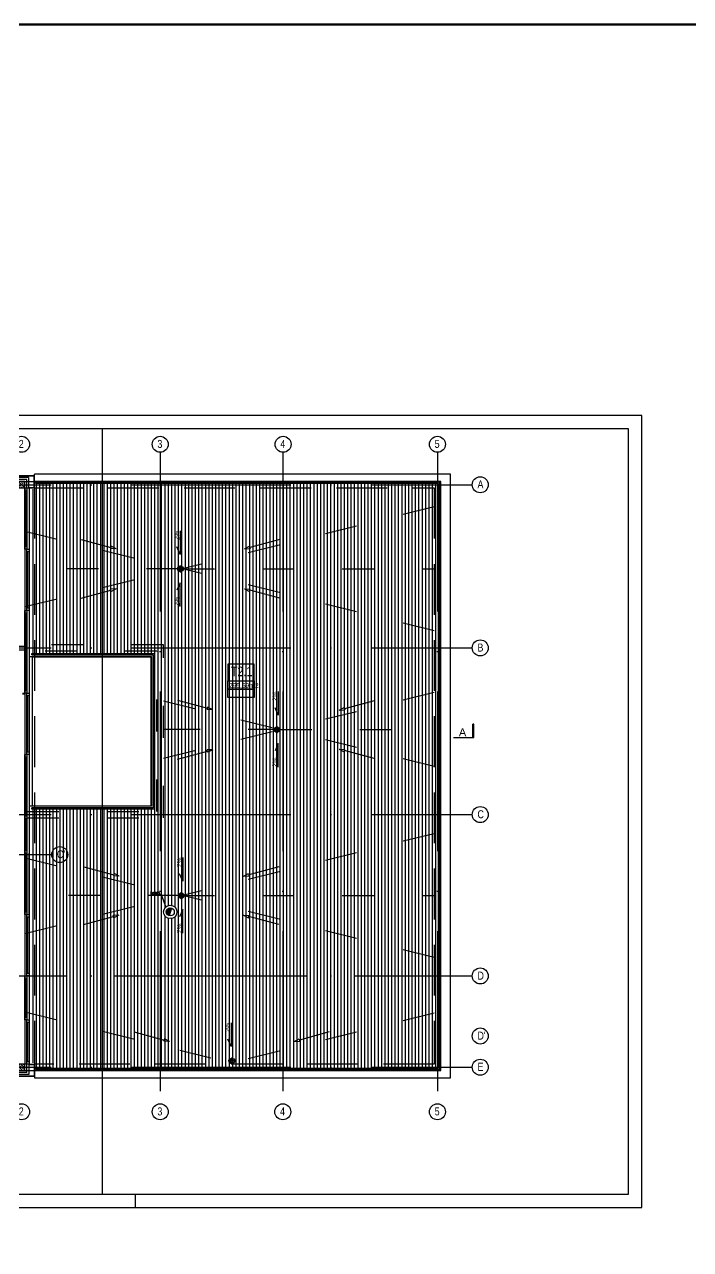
# Model space of a CAD drawing. Header units: millimetres. Extents: x -135140 to 267856, y -70704 to 149933.
# Drawn here: x 175424 to 200406, y 6625 to 52555 of the extents above; entities that cross this region are included whole.
import ezdxf

# ---------------------------------------------------------------- set-up
doc = ezdxf.new("R2010")
doc.units = ezdxf.units.MM
doc.header["$LTSCALE"] = 99.9
for name, pattern in [('0707_PB_080619_gn_xref$0$ACAD_ISO10W100', [18, 12, -3, 0, -3]), ('ACAD_ISO03W100', [30, 12, -18]), ('ACAD_ISO10W100', [18, 12, -3, 0, -3]), ('AUDIT_D_080509132939-0', [0]), ('HIDDEN', [9.525, 6.35, -3.175])]:
    doc.linetypes.add(name, pattern=pattern)
for name, color, linetype in [('+48_HACZE', 253, 'Continuous'), ('+48_MEBLE', 251, 'Continuous'), ('+48_OPISY', 251, 'Continuous'), ('+48_OPISY T', 251, 'Continuous'), ('+48_OPISY_POM', 250, 'Continuous'), ('+48_OSIE', 8, 'Continuous'), ('+48_PODCIĄG', 250, 'ACAD_ISO03W100'), ('+48_PRZEBICIA', 143, 'Continuous'), ('+48_SCHODY', 250, 'Continuous'), ('+48_SCIANY', 250, 'Continuous'), ('+48_STOLARKA OKNA', 250, 'Continuous'), ('+48_STOLARKA_OKNA', 250, 'Continuous'), ('+48_TARAS', 253, 'Continuous'), ('+48_UWAGI', 250, 'Continuous'), ('+48_WEŁNA', 252, 'Continuous'), ('+48_WIDOK', 250, 'Continuous'), ('+48_ŻELBET', 250, 'Continuous'), ('CP_LINENORM', 253, 'Continuous'), ('SCHODY_', 250, 'Continuous')]:
    doc.layers.add(name, color=color, linetype=linetype)
doc.styles.get("Standard").update_dxf_attribs({"font": 'ARIAL.TTF'})
doc.styles.add('WRP_ARIAL', font='ARIAL.TTF', dxfattribs={"width": 0.8})
doc.linetypes.add('BATTING', pattern='A,0.00254,-2.54,[134,ltypeshp.shx,S=2.54,R=0,X=-2.54,Y=0],-5.08,[134,ltypeshp.shx,S=2.54,R=180,X=2.54,Y=0],-2.54', length=10.16254)

# ---------------------------------------------------------------- blocks, each defined once
blk = doc.blocks.new('OZN_OSI')
at = {"layer": '+48_OSIE', "linetype": 'Continuous', "ltscale": 5}
blk.add_circle((0, -30), 30, dxfattribs=at)
at = {"layer": '+48_OSIE', "linetype": 'Continuous', "ltscale": 5, "style": 'WRP_ARIAL', "width": 0.8}
blk.add_attdef('NR', (-23.3, -43.5), '', height=30, dxfattribs=at)
blk = doc.blocks.new('OPISY_POM_METKA')
at = {"layer": '+48_OPISY_POM', "ltscale": 5}
for points in [[(0, -70), (109.7, -70), (109.7, 0), (0, 0)], [(109.7, -105), (0, -105), (0, -70), (109.7, -70)]]:
    blk.add_lwpolyline(points, close=True, dxfattribs=at)
at = {"layer": '+48_OPISY_POM'}
blk.add_lwpolyline([(109.7, -140), (0, -140), (0, -105), (109.7, -105)], close=True, dxfattribs=at)
at = {"layer": '+48_OPISY_POM', "ltscale": 5, "style": 'WRP_ARIAL', "width": 0.8}
for tag, p, height in [('NRPOM', (25.8, -50.8), 40), ('POW', (6.4, -99), 20)]:
    blk.add_attdef(tag, p, '', height=height, dxfattribs=at)
at = {"layer": '+48_OPISY_POM', "style": 'WRP_ARIAL', "width": 0.8}
blk.add_attdef('H', (6.4, -134), '', height=20, dxfattribs=at)

msp = doc.modelspace()

# ---------------------------------------------------------------- hatches: boundary and pattern name
at = {"layer": '+48_HACZE', "linetype": 'AUDIT_D_080509132939-0'}
h = msp.add_hatch(dxfattribs=at)
h.set_pattern_fill('ANSI33', color=256, scale=20, angle=90, style=0)
h.set_pattern_definition([(135, (-521740.78, -43177.92), (-89.802561, -89.802561), []), (135, (-521740.78, -43088.11), (-89.802561, -89.802561), [63.5, -31.75])])
h.paths.add_polyline_path([(175194, 35180), (175434, 35180), (175434, 35420), (175194, 35420)])
h = msp.add_hatch(dxfattribs=at)
h.set_pattern_fill('ANSI33', color=256, scale=20, angle=90, style=0)
h.set_pattern_definition([(135, (-521755.78, -43177.92), (-89.802561, -89.802561), []), (135, (-521755.78, -43088.11), (-89.802561, -89.802561), [63.5, -31.75])])
h.paths.add_polyline_path([(175194, 13340), (175434, 13340), (175434, 13580), (175194, 13580)])
at = {"layer": '+48_OPISY', "ltscale": 5}
msp.add_hatch(color=256, dxfattribs=at).paths.add_polyline_path([(192276, 25824), (192276, 26324), (192236, 26324), (192236, 25824)])
at = {"layer": '+48_OPISY T'}
h = msp.add_hatch(color=256, dxfattribs=at)
edge = h.paths.add_edge_path()
edge.add_arc((190964, 29956), 30, 0, 360)
h = msp.add_hatch(color=256, dxfattribs=at)
edge = h.paths.add_edge_path()
edge.add_arc((176893, 28990), 30, 0, 360)
h = msp.add_hatch(color=256, dxfattribs=at)
edge = h.paths.add_edge_path()
edge.add_arc((190964, 28639), 30, 0, 360)
at = {"layer": '+48_SCIANY'}
h = msp.add_hatch(dxfattribs=at)
h.set_pattern_fill('ANSI31', color=256, scale=5, style=0)
h.set_pattern_definition([(45, (-521740.78, -43177.915), (-11.22532015, 11.22532015), [])])
h.paths.add_polyline_path([(180744, 19280, 0.323868), (180847, 19137), (180941, 19422, 0.510725)])
at = {"layer": '+48_TARAS'}
h = msp.add_hatch(dxfattribs=at)
h.set_pattern_fill('LINE', color=256, scale=40, angle=90, style=0)
h.set_pattern_definition([(90, (-521740.78, -43177.92), (-127, 8e-15), [])])
edge = h.paths.add_edge_path()
edge.add_arc((180894, 19280), 250, 0, 360)
h.paths.add_polyline_path([(175804, 35130), (175609, 35130), (175609, 28970), (180304, 28970), (180304, 23140), (175609, 23140), (175609, 13618), (175804, 13618), (175804, 13420), (190954, 13420), (190954, 35340), (175804, 35340)])

# ---------------------------------------------------------------- linework, layer by layer
at = {"layer": '+48_MEBLE'}
for p, q in [((175434, 35180), (175434, 13580)), ((175594, 13580), (175594, 13580))]:
    msp.add_line(p, q, dxfattribs=at)
for points in [[(175804, 13337), (191037, 13337), (191037, 35423), (175804, 35423)], [(175594, 35180), (175594, 32880)], [(175434, 32880), (175434, 30580)], [(175594, 30580), (175594, 27480)], [(175434, 27480), (175434, 25180)], [(175594, 25180), (175594, 22880)], [(175594, 19180), (175594, 21480)], [(175594, 16880), (175594, 15230)], [(175434, 15230), (175434, 13580)]]:
    msp.add_lwpolyline(points, dxfattribs=at)
at = {"layer": '+48_OPISY', "ltscale": 5}
for p, q in [((192236, 25824), (192236, 26324)), ((192276, 25824), (192276, 26324))]:
    msp.add_line(p, q, dxfattribs=at)
at = {"layer": '+48_OPISY'}
for q in [(180145, 19931), (180721, 19460)]:
    msp.add_line((180545, 19931), q, dxfattribs=at)
for points in [[(177546, 33249), (178667, 32949)], [(177546, 33249), (178667, 32949)], [(184996, 33249), (183875, 32949)], [(184996, 33249), (183875, 32949)], [(178679, 32991), (178656, 32906)], [(178867, 32895), (178867, 32895), (178656, 32906)], [(178867, 32895), (178867, 32895), (178679, 32991)], [(183675, 32895), (183675, 32895), (183863, 32991)], [(183675, 32895), (183675, 32895), (183886, 32906)], [(183863, 32991), (183886, 32906)], [(177546, 31040), (178667, 31341)], [(177546, 31040), (178667, 31341)], [(178867, 31394), (178867, 31394), (178656, 31383)], [(178679, 31298), (178656, 31383)], [(178867, 31394), (178867, 31394), (178679, 31298)], [(183675, 31394), (183675, 31394), (183886, 31383)], [(183675, 31394), (183675, 31394), (183863, 31298)], [(183863, 31298), (183886, 31383)], [(184996, 31040), (183875, 31341)], [(184996, 31040), (183875, 31341)], [(181161, 27219), (182283, 26919)], [(188545, 27202), (187423, 26901)], [(188171, 27101), (187423, 26901)], [(182294, 26961), (182271, 26876)], [(182483, 26865), (182483, 26865), (182271, 26876)], [(182483, 26865), (182483, 26865), (182294, 26961)], [(187223, 26848), (187223, 26848), (187412, 26944)], [(187223, 26848), (187223, 26848), (187435, 26859)], [(187412, 26944), (187435, 26859)], [(181161, 25011), (182283, 25311)], [(182483, 25365), (182483, 25365), (182271, 25354)], [(182294, 25269), (182271, 25354)], [(182483, 25365), (182483, 25365), (182294, 25269)], [(187223, 25383), (187223, 25383), (187412, 25287)], [(187223, 25383), (187223, 25383), (187435, 25372)], [(187412, 25287), (187435, 25372)], [(188171, 25129), (187423, 25329)], [(188545, 25029), (187423, 25329)], [(177651, 20978), (178773, 20677)], [(178784, 20720), (178761, 20635)], [(178973, 20624), (178973, 20624), (178784, 20720)], [(183638, 20624), (183638, 20624), (183827, 20720)], [(183827, 20720), (183849, 20635)], [(184960, 20978), (183838, 20677)], [(184586, 20878), (183838, 20677)], [(178973, 20624), (178973, 20624), (178761, 20635)], [(183638, 20624), (183638, 20624), (183849, 20635)], [(177642, 18805), (178764, 19105)], [(177642, 18805), (178764, 19105)], [(178964, 19159), (178964, 19159), (178753, 19148)], [(178776, 19063), (178753, 19148)], [(178964, 19159), (178964, 19159), (178776, 19063)], [(183638, 19159), (183638, 19159), (183827, 19063)], [(183638, 19159), (183638, 19159), (183849, 19148)], [(183827, 19063), (183849, 19148)], [(184960, 18805), (183838, 19105)], [(184960, 18805), (183838, 19105)], [(179539, 14781), (180660, 14480)], [(179539, 14781), (180660, 14480)], [(186856, 14781), (185734, 14480)], [(186856, 14781), (185734, 14480)], [(180672, 14523), (180649, 14438)], [(180860, 14427), (180860, 14427), (180649, 14438)], [(180860, 14427), (180860, 14427), (180672, 14523)], [(185534, 14427), (185534, 14427), (185723, 14523)], [(185534, 14427), (185534, 14427), (185746, 14438)], [(185723, 14523), (185746, 14438)]]:
    msp.add_lwpolyline(points, dxfattribs=at)
at = {"layer": '+48_OPISY', "ltscale": 5}
msp.add_lwpolyline([(191516, 25824), (192276, 25824), (192276, 26324), (192236, 26324), (192236, 25824), (192276, 25824)], dxfattribs=at)
at = {"layer": '+48_OPISY'}
msp.add_circle((180721, 19460), 10, dxfattribs=at)
msp.add_circle((180721, 19460), 10, dxfattribs=at)
at = {"layer": '+48_OSIE', "linetype": 'ACAD_ISO10W100', "ltscale": 5}
for p, q in [((180514, 36543), (180514, 12069)), ((185114, 36543), (185114, 12069)), ((190914, 36543), (190914, 12069)), ((161440, 35300), (192220, 35300)), ((161440, 29180), (192220, 29180)), ((161440, 22930), (192220, 22930)), ((161440, 21430), (176448, 21430)), ((161440, 16880), (192220, 16880)), ((161440, 13460), (192220, 13460))]:
    msp.add_line(p, q, dxfattribs=at)
at = {"layer": '+48_PODCIĄG', "linetype": 'HIDDEN', "ltscale": 2}
for p, q in [((166594, 29248), (175454, 29248)), ((166594, 29111), (175454, 29111))]:
    msp.add_line(p, q, dxfattribs=at)
at = {"layer": '+48_PRZEBICIA', "linetype": '0707_PB_080619_gn_xref$0$ACAD_ISO10W100', "ltscale": 0.5}
for p, q in [((181275, 32277), (181275, 32013)), ((181407, 32145), (181143, 32145)), ((184891, 26247), (184891, 25983)), ((185023, 26115), (184759, 26115)), ((181437, 19891), (181173, 19891)), ((181305, 20023), (181305, 19759)), ((183202, 13826), (183202, 13562)), ((183334, 13694), (183070, 13694))]:
    msp.add_line(p, q, dxfattribs=at)
at = {"layer": '+48_PRZEBICIA'}
for centre in [(181275, 32145), (184891, 26115), (181305, 19891), (183202, 13694)]:
    msp.add_circle(centre, 105, dxfattribs=at)
at = {"layer": '+48_PRZEBICIA', "linetype": 'HIDDEN'}
for centre in [(181316, 32145), (184931, 26115), (181346, 19891), (183242, 13694)]:
    msp.add_arc(centre, 112, 110.983, 249.017, dxfattribs=at)
at = {"layer": '+48_SCHODY'}
for points in [[(181266, 33574), (181266, 32689), (181144, 32965)], [(181266, 30736), (181266, 31622), (181144, 31346)], [(184945, 27545), (184945, 26660), (184822, 26936)], [(184945, 24707), (184945, 25592), (184822, 25316)], [(181359, 21321), (181359, 20436), (181237, 20712)], [(181359, 18483), (181359, 19368), (181237, 19092)], [(183175, 15124), (183175, 14239), (183052, 14515)]]:
    msp.add_lwpolyline(points, dxfattribs=at)
at = {"layer": '+48_SCIANY', "ltscale": 3}
msp.add_lwpolyline([(180941, 19422), (180847, 19137)], dxfattribs=at)
for radius in [250, 150]:
    msp.add_circle((180894, 19280), radius, dxfattribs=at)
at = {"layer": '+48_STOLARKA OKNA'}
for points in [[(175514, 35180), (175514, 35080), (175434, 35080), (175434, 35180)], [(175514, 35180), (175514, 32880), (175434, 32880), (175434, 35180)], [(175514, 32980), (175514, 32880), (175434, 32880), (175434, 32980)], [(175594, 32880), (175594, 30580), (175514, 30580), (175514, 32880)], [(175594, 32880), (175594, 32780), (175514, 32780), (175514, 32880)], [(175514, 30580), (175514, 27480), (175434, 27480), (175434, 30580)], [(175514, 30580), (175514, 30480), (175434, 30480), (175434, 30580)], [(175594, 30680), (175594, 30580), (175514, 30580), (175514, 30680)], [(175514, 29230), (175514, 29130), (175434, 29130), (175434, 29230)], [(175514, 27580), (175514, 27480), (175434, 27480), (175434, 27580)], [(175594, 27480), (175594, 25180), (175514, 25180), (175514, 27480)], [(175594, 27480), (175594, 27380), (175514, 27380), (175514, 27480)], [(175594, 25280), (175594, 25180), (175514, 25180), (175514, 25280)], [(175514, 25180), (175514, 22880), (175434, 22880), (175434, 25180)], [(175514, 25180), (175514, 25080), (175434, 25080), (175434, 25180)], [(175514, 22980), (175514, 22880), (175434, 22880), (175434, 22980)], [(175514, 22880), (175514, 22780), (175434, 22780), (175434, 22880)], [(175514, 22880), (175514, 21480), (175434, 21480), (175434, 22880)], [(175514, 21580), (175514, 21480), (175434, 21480), (175434, 21580)], [(175514, 21480), (175514, 21380), (175434, 21380), (175434, 21480)], [(175514, 21480), (175514, 19180), (175434, 19180), (175434, 21480)], [(175514, 19280), (175514, 19180), (175434, 19180), (175434, 19280)], [(175594, 19180), (175594, 16880), (175514, 16880), (175514, 19180)], [(175594, 19180), (175594, 19080), (175514, 19080), (175514, 19180)], [(175514, 16880), (175514, 15230), (175434, 15230), (175434, 16880)], [(175514, 16880), (175514, 16780), (175434, 16780), (175434, 16880)], [(175594, 16980), (175594, 16880), (175514, 16880), (175514, 16980)], [(175514, 15330), (175514, 15230), (175434, 15230), (175434, 15330)], [(175594, 15230), (175594, 13580), (175514, 13580), (175514, 15230)], [(175594, 15230), (175594, 15130), (175514, 15130), (175514, 15230)], [(175594, 13680), (175594, 13580), (175514, 13580), (175514, 13680)]]:
    msp.add_lwpolyline(points, close=True, dxfattribs=at)
for points in [[(175474, 32980), (175474, 35080)], [(175554, 30680), (175554, 32780)], [(175474, 29230), (175474, 30480)], [(175474, 27580), (175474, 29130)], [(175554, 25280), (175554, 27380)], [(175474, 22980), (175474, 25080)], [(175474, 21580), (175474, 22780)], [(175474, 19280), (175474, 21380)], [(175554, 16980), (175554, 19080)], [(175474, 15330), (175474, 16780)], [(175554, 13680), (175554, 15130)]]:
    msp.add_lwpolyline(points, dxfattribs=at)
at = {"layer": '+48_STOLARKA_OKNA'}
for p, q in [((175354, 27480), (175434, 27480)), ((175354, 27460), (175434, 27460))]:
    msp.add_line(p, q, dxfattribs=at)
at = {"layer": '+48_UWAGI', "ltscale": 0.1}
for p, q in [((179908, 29732), (179908, 29732)), ((180822, 29732), (180822, 29732))]:
    msp.add_line(p, q, dxfattribs=at)
at = {"layer": '+48_WEŁNA', "linetype": 'BATTING', "ltscale": 0.07}
for p, q in [((175509, 35495), (167994, 35495)), ((175509, 13265), (166519, 13265))]:
    msp.add_line(p, q, dxfattribs=at)
at = {"layer": '+48_WEŁNA', "linetype": 'BATTING', "ltscale": 0.7}
for points in [[(175509, 35180), (175509, 35495)], [(175509, 13265), (175509, 13580)]]:
    msp.add_lwpolyline(points, dxfattribs=at)
at = {"layer": '+48_WIDOK'}
for p, q in [((167974, 35650), (175804, 35650)), ((167994, 35630), (175784, 35630)), ((175584, 35570), (167994, 35570)), ((175584, 35180), (175584, 35570)), ((175784, 35200), (175784, 35630)), ((175804, 35650), (175804, 35700)), ((175804, 35180), (175804, 35650)), ((175854, 35340), (175854, 35390)), ((175584, 35200), (175784, 35200)), ((175584, 35180), (175804, 35180)), ((175584, 13580), (175804, 13580)), ((175584, 13560), (175784, 13560)), ((175854, 13420), (175854, 13370)), ((175804, 13110), (166364, 13110)), ((175784, 13130), (166384, 13130)), ((175584, 13190), (166444, 13190)), ((175804, 13110), (175804, 13060))]:
    msp.add_line(p, q, dxfattribs=at)
at = {"layer": '+48_WIDOK', "linetype": 'HIDDEN', "ltscale": 3}
for p, q in [((175434, 35420), (191034, 35420)), ((191034, 35420), (191034, 13340)), ((175804, 35180), (175804, 13580)), ((175434, 13340), (191034, 13340))]:
    msp.add_line(p, q, dxfattribs=at)
at = {"layer": '+48_WIDOK', "linetype": 'ACAD_ISO03W100'}
for p, q in [((181200, 32145), (175434, 32145)), ((181350, 32145), (190794, 32145)), ((181745, 26118), (180634, 26118)), ((185009, 26120), (181745, 26120)), ((185009, 26120), (190794, 26120)), ((181275, 19896), (175434, 19896)), ((181350, 19896), (190794, 19896))]:
    msp.add_line(p, q, dxfattribs=at)
at = {"layer": '+48_WIDOK'}
for points in [[(175804, 13060), (191404, 13060), (191404, 35700), (175804, 35700)], [(175854, 13370), (191004, 13370), (191004, 35390), (175854, 35390)], [(175514, 35180), (175584, 35180)], [(175854, 13420), (190954, 13420), (190954, 35340), (175854, 35340)], [(175694, 28920), (175694, 28970), (180304, 28970), (180304, 28970)], [(180304, 28970), (180304, 23140), (175694, 23140), (175694, 23190)], [(180194, 28855), (180194, 23245), (175609, 23245)], [(175609, 28855), (180194, 28855), (180194, 28855)], [(175694, 28920), (180254, 28920), (180254, 28920)], [(180254, 28920), (180254, 23190), (175694, 23190)], [(180174, 28835), (180174, 28835), (175706, 28835), (175706, 23265), (180174, 23265), (180174, 28835)], [(175584, 13580), (175584, 13190)], [(175784, 13560), (175784, 13130)], [(175804, 13580), (175804, 13110)]]:
    msp.add_lwpolyline(points, dxfattribs=at)
at = {"layer": '+48_WIDOK', "linetype": 'HIDDEN', "ltscale": 3}
msp.add_lwpolyline([(175704, 35180), (190794, 35180), (190794, 13580), (175804, 13580)], dxfattribs=at)
at = {"layer": '+48_WIDOK', "linetype": 'ACAD_ISO03W100'}
for points in [[(190794, 34465), (181350, 32145)], [(175434, 33561), (181200, 32145)], [(175434, 30728), (181200, 32145)], [(190794, 29824), (181350, 32145)], [(175514, 22810), (180634, 22810), (180634, 29300), (175514, 29300)], [(175514, 23050), (180394, 23050), (180394, 29060), (175514, 29060)], [(180634, 27195), (185009, 26120)], [(190794, 27504), (185159, 26120)], [(180634, 25045), (185009, 26120)], [(190794, 24735), (185159, 26120)], [(190794, 22216), (181350, 19896)], [(175434, 21313), (181200, 19896)], [(175434, 18479), (181200, 19896)], [(190794, 17576), (181350, 19896)], [(175804, 16880), (190794, 16880)], [(175434, 15530), (183127, 13640)], [(190794, 15487), (183277, 13640)]]:
    msp.add_lwpolyline(points, dxfattribs=at)
at = {"layer": '+48_WIDOK', "ltscale": 0.3}
msp.add_lwpolyline([(175584, 13580), (175434, 13580)], dxfattribs=at)
at = {"layer": '+48_WIDOK'}
for centre in [(181275, 32145), (184891, 26115), (181305, 19891), (183202, 13694)]:
    msp.add_circle(centre, 55, dxfattribs=at)
at = {"layer": '+48_ŻELBET', "linetype": 'AUDIT_D_080509132939-0'}
for points in [[(175194, 35180), (175434, 35180), (175434, 35420), (175194, 35420)], [(175194, 13340), (175434, 13340), (175434, 13580), (175194, 13580)]]:
    msp.add_lwpolyline(points, close=True, dxfattribs=at)
at = {"linetype": 'Continuous'}
for p, q in [((198083, 37397), (158583, 37397)), ((198083, 8697), (198083, 37397)), ((158583, 8697), (198083, 8697))]:
    msp.add_line(p, q, dxfattribs=at)
at = {"color": 194, "lineweight": 100, "ltscale": 0.15}
msp.add_lwpolyline([(146146, 52555), (211224, 52555), (211224, -70238), (146146, -70238)], close=True, dxfattribs=at)
at = {"layer": 'CP_LINENORM', "linetype": 'Continuous'}
for p, q in [((198583, 37897), (156583, 37897)), ((198583, 8197), (198583, 37897)), ((179583, 8197), (179583, 8697)), ((156583, 8197), (198583, 8197))]:
    msp.add_line(p, q, dxfattribs=at)
at = {"layer": 'Defpoints', "color": 2, "ltscale": 0.15}
msp.add_line((178333, 37397), (178333, 8697), dxfattribs=at)

# ---------------------------------------------------------------- block references
at = {"layer": '+48_OPISY_POM'}
ref = msp.add_blockref('OPISY_POM_METKA', (183053, 28577), dxfattribs=dict(at, xscale=9, yscale=9, zscale=8.999999999994316))
ref.add_attrib('NRPOM', 'T2.1', (183167, 28120), dxfattribs={"ltscale": 5, "height": 360, "style": 'WRP_ARIAL', "width": 0.8})
ref.add_attrib('POW', '295,69m2', (183089, 27682), dxfattribs={"ltscale": 5, "height": 180, "style": 'WRP_ARIAL', "width": 0.8})
at = {"layer": '+48_OSIE'}
ref = msp.add_blockref('OZN_OSI', (176748, 21730), dxfattribs=dict(at, xscale=10, yscale=10, zscale=10))
ref.add_attrib('NR', "C'", (176643, 21294), dxfattribs={"linetype": 'Continuous', "ltscale": 5, "height": 300, "style": 'WRP_ARIAL', "width": 0.8})
at = {"layer": 'SCHODY_'}
ref = msp.add_blockref('OZN_OSI', (175314, 37114), dxfattribs=dict(at, xscale=10, yscale=10, zscale=10))
ref.add_attrib('NR', '2', (175209, 36679), dxfattribs={"layer": '+48_OSIE', "linetype": 'Continuous', "ltscale": 5, "height": 300, "style": 'WRP_ARIAL', "width": 0.8})
ref = msp.add_blockref('OZN_OSI', (180514, 37114), dxfattribs=dict(at, xscale=10, yscale=10, zscale=10))
ref.add_attrib('NR', '3', (180409, 36679), dxfattribs={"layer": '+48_OSIE', "linetype": 'Continuous', "ltscale": 5, "height": 300, "style": 'WRP_ARIAL', "width": 0.8})
ref = msp.add_blockref('OZN_OSI', (185125, 37114), dxfattribs=dict(at, xscale=10, yscale=10, zscale=10))
ref.add_attrib('NR', '4', (185020, 36679), dxfattribs={"layer": '+48_OSIE', "linetype": 'Continuous', "ltscale": 5, "height": 300, "style": 'WRP_ARIAL', "width": 0.8})
ref = msp.add_blockref('OZN_OSI', (190914, 37114), dxfattribs=dict(at, xscale=10, yscale=10, zscale=10))
ref.add_attrib('NR', '5', (190809, 36679), dxfattribs={"layer": '+48_OSIE', "linetype": 'Continuous', "ltscale": 5, "height": 300, "style": 'WRP_ARIAL', "width": 0.8})
ref = msp.add_blockref('OZN_OSI', (192520, 35600), dxfattribs=dict(at, xscale=10, yscale=10, zscale=10))
ref.add_attrib('NR', 'A', (192415, 35164), dxfattribs={"layer": '+48_OSIE', "linetype": 'Continuous', "ltscale": 5, "height": 300, "style": 'WRP_ARIAL', "width": 0.8})
ref = msp.add_blockref('OZN_OSI', (192520, 29480), dxfattribs=dict(at, xscale=10, yscale=10, zscale=10))
ref.add_attrib('NR', 'B', (192415, 29044), dxfattribs={"layer": '+48_OSIE', "linetype": 'Continuous', "ltscale": 5, "height": 300, "style": 'WRP_ARIAL', "width": 0.8})
ref = msp.add_blockref('OZN_OSI', (192520, 23230), dxfattribs=dict(at, xscale=10, yscale=10, zscale=10))
ref.add_attrib('NR', 'C', (192415, 22794), dxfattribs={"layer": '+48_OSIE', "linetype": 'Continuous', "ltscale": 5, "height": 300, "style": 'WRP_ARIAL', "width": 0.8})
ref = msp.add_blockref('OZN_OSI', (192520, 17180), dxfattribs=dict(at, xscale=10, yscale=10, zscale=10))
ref.add_attrib('NR', 'D', (192415, 16744), dxfattribs={"layer": '+48_OSIE', "linetype": 'Continuous', "ltscale": 5, "height": 300, "style": 'WRP_ARIAL', "width": 0.8})
ref = msp.add_blockref('OZN_OSI', (192520, 14930), dxfattribs=dict(at, xscale=10, yscale=10, zscale=10))
ref.add_attrib('NR', "D'", (192415, 14494), dxfattribs={"layer": '+48_OSIE', "linetype": 'Continuous', "ltscale": 5, "height": 300, "style": 'WRP_ARIAL', "width": 0.8})
ref = msp.add_blockref('OZN_OSI', (192520, 13760), dxfattribs=dict(at, xscale=10, yscale=10, zscale=10))
ref.add_attrib('NR', 'E', (192415, 13324), dxfattribs={"layer": '+48_OSIE', "linetype": 'Continuous', "ltscale": 5, "height": 300, "style": 'WRP_ARIAL', "width": 0.8})
ref = msp.add_blockref('OZN_OSI', (175314, 12088), dxfattribs=dict(at, xscale=10, yscale=10, zscale=10))
ref.add_attrib('NR', '2', (175209, 11653), dxfattribs={"layer": '+48_OSIE', "linetype": 'Continuous', "ltscale": 5, "height": 300, "style": 'WRP_ARIAL', "width": 0.8})
ref = msp.add_blockref('OZN_OSI', (180514, 12088), dxfattribs=dict(at, xscale=10, yscale=10, zscale=10))
ref.add_attrib('NR', '3', (180409, 11653), dxfattribs={"layer": '+48_OSIE', "linetype": 'Continuous', "ltscale": 5, "height": 300, "style": 'WRP_ARIAL', "width": 0.8})
ref = msp.add_blockref('OZN_OSI', (185114, 12088), dxfattribs=dict(at, xscale=10, yscale=10, zscale=10))
ref.add_attrib('NR', '4', (185009, 11653), dxfattribs={"layer": '+48_OSIE', "linetype": 'Continuous', "ltscale": 5, "height": 300, "style": 'WRP_ARIAL', "width": 0.8})
ref = msp.add_blockref('OZN_OSI', (190914, 12088), dxfattribs=dict(at, xscale=10, yscale=10, zscale=10))
ref.add_attrib('NR', '5', (190809, 11653), dxfattribs={"layer": '+48_OSIE', "linetype": 'Continuous', "ltscale": 5, "height": 300, "style": 'WRP_ARIAL', "width": 0.8})

# ---------------------------------------------------------------- texts
at = {"layer": '+48_OPISY', "insert": (180145, 19952), "char_height": 52.5, "width": 1343.98, "attachment_point": 7, "style": 'WRP_ARIAL'}
msp.add_mtext('{\\Fromans|c238;\\H1.905x;komin }', dxfattribs=at)
at = {"layer": '+48_OPISY', "ltscale": 5}
msp.add_attdef('A', (191716, 25865), 'A', height=300, dxfattribs=at)
at = {"layer": '+48_SCHODY', "char_height": 180, "width": 361624.25, "rotation": 90}
for insert, attachment_point in [((181048, 33574), 3), ((181048, 30736), 1), ((184726, 27545), 3), ((184726, 24707), 1), ((181141, 21321), 3), ((181141, 18483), 1), ((182957, 15124), 3)]:
    msp.add_mtext('2%', dxfattribs=dict(at, insert=insert, attachment_point=attachment_point))

doc.saveas('drawing.dxf')
